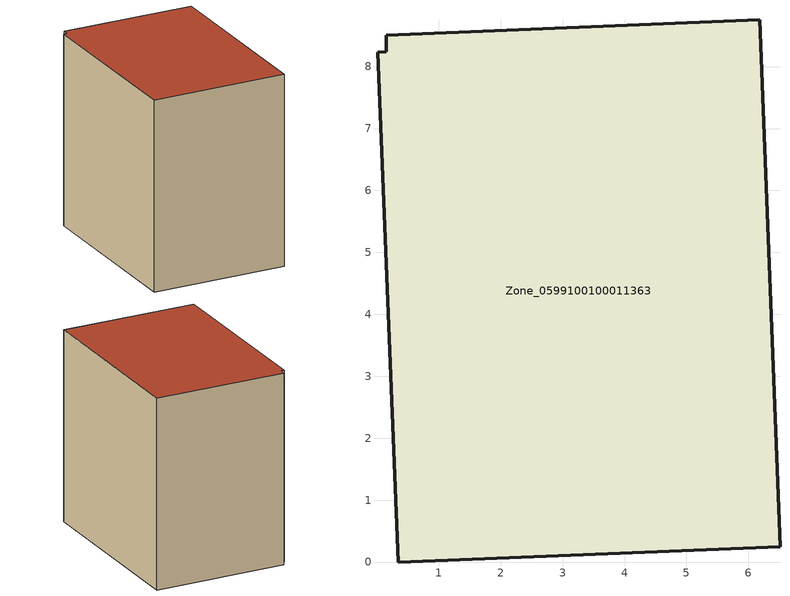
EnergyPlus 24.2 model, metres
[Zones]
Zone_0599100100011363
 floor ground (C_G): 0.15,8.24 0.16,8.51 6.18,8.75 6.51,0.25 0.35,0 0.01,8.23 z0
 wall outside (C_F): 0.35,0 6.51,0.25 6.18,8.75 0.16,8.51 0.15,8.24 0.01,8.23 0.35,0 z0:8.73
 roof outside (C_R): 0.16,8.51 0.15,8.24 0.01,8.23 0.35,0 6.51,0.25 6.18,8.75 z8.73
[BUILDING]
Pand.0599100100011363: North Axis=0; Terrain=City; Loads Convergence Tolerance Value=0.04; Temperature Convergence Tolerance Value=0.4; Solar Distribution=FullExterior; Maximum Number of Warmup Days=25; Minimum Number of Warmup Days=1
[Site:Location]
Rotterdam.The.Hague.AP_ZH_NLD Design_Conditions: Latitude=51.96; Longitude=4.45; Time Zone=1; Elevation=-4.5
[SITE:GROUNDTEMPERATURE:BUILDINGSURFACE]
18, 18, 18, 18, 18, 18, 18, 18, 18, 18, 18, 18
[MATERIAL] Thermal Absorptance=0.9; Solar Absorptance=0.7; Visible Absorptance=0.7
Name | Roughness | Thickness | Conductivity | Density | Specific Heat
G.TI.1946-1964 | MediumSmooth | 0.15 | 1 | 540 | 1210
F.TI.1946-1964 | Rough | 0.3 | 0.857143 | 1920 | 840
R.TI.1946-1964 | MediumRough | 0.2 | 0.277778 | 1500 | 1000
[CONSTRUCTION]
C_G: G.TI.1946-1964
C_F: F.TI.1946-1964
C_R: R.TI.1946-1964
[ZONE]
Zone_0599100100011363: Type=1; Multiplier=1; Ceiling Height=Autocalculate; Volume=Autocalculate; Floor Area=autocalculate; Part of Total Floor Area=Yes
[ZONEINFILTRATION:DESIGNFLOWRATE]
Infil_Zone_0599100100011363: Zone or ZoneList or Space or SpaceList=Zone_0599100100011363; Schedule=AlwaysOn; Design Flow Rate Calculation Method=Flow/Area; Flow Rate per Floor Area=0.003; Constant Term Coefficient=1; Temperature Term Coefficient=0; Velocity Term Coefficient=0; Velocity Squared Term Coefficient=0
[HVACTEMPLATE:ZONE:IDEALLOADSAIRSYSTEM]
Zone_0599100100011363: Maximum Heating Supply Air Temperature=50; Minimum Cooling Supply Air Temperature=13; Maximum Heating Supply Air Humidity Ratio=0.0156; Minimum Cooling Supply Air Humidity Ratio=0.0077; Heating Limit=NoLimit; Cooling Limit=NoLimit; Dehumidification Control Type=ConstantSensibleHeatRatio; Cooling Sensible Heat Ratio=0.7; Dehumidification Setpoint=60; Humidification Control Type=None; Humidification Setpoint=30; Outdoor Air Method=None; Outdoor Air Flow Rate per Person=0.00944; Outdoor Air Flow Rate per Zone Floor Area=0; Outdoor Air Flow Rate per Zone=0; Demand Controlled Ventilation Type=None; Outdoor Air Economizer Type=NoEconomizer; Heat Recovery Type=None; Sensible Heat Recovery Effectiveness=0.7; Latent Heat Recovery Effectiveness=0.65
[ZONECONTROL:THERMOSTAT]
ThermostatControl_Zone_0599100100011363: Zone or ZoneList=Zone_0599100100011363; Control Type Schedule=DualSetpointControlType; Control 1=Thermostat_Zone_0599100100011363; Temperature Difference Between Cutout And Setpoint=0
[THERMOSTATSETPOINT:DUALSETPOINT]
Thermostat_Zone_0599100100011363: Heating Setpoint Temperature Schedule=HeatingSetpoint_Zone_0599100100011363; Cooling Setpoint Temperature Schedule=CoolingSetpoint_Zone_0599100100011363
[SCHEDULE:COMPACT]
HeatingSetpoint_Zone_0599100100011363: Through: 12/31, For: AllDays, Until: 24:00, 21
CoolingSetpoint_Zone_0599100100011363: Through: 12/31, For: AllDays, Until: 24:00, 24
DualSetpointControlType: Through: 12/31, For: AllDays, Until: 24:00, 4
AlwaysOn: Through: 12/31, For: AllDays, Until: 24:00, 1
